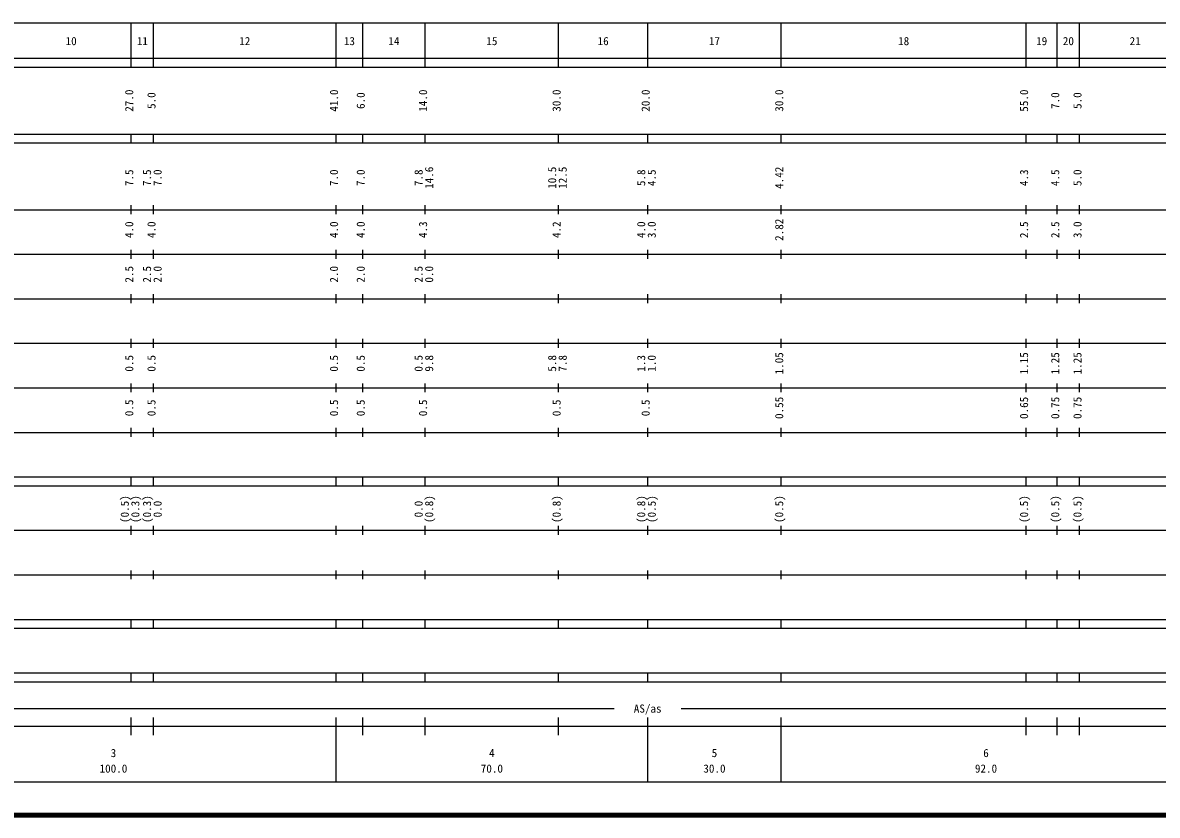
# Model space of a CAD drawing. Units: millimetres on the paper, enlarged 1000 times. Extents: x 40000 to 680000, y 20000 to 380000.
# Drawn here: x 297614 to 552477, y 20000 to 198000 of the extents above; entities that cross this region are included whole.
import ezdxf
from ezdxf.enums import TextEntityAlignment as Align

# ---------------------------------------------------------------- set-up
doc = ezdxf.new("R2010")
doc.units = ezdxf.units.MM
doc.header["$LTSCALE"] = 1000
doc.layers.add('M-TTL', color=2, linetype='Continuous', lineweight=140)
doc.layers.add('M-TTL-BAND', color=7, linetype='Continuous', lineweight=25)
doc.styles.add('ＭＳ ゴシック', font='')
doc.styles.get('ＭＳ ゴシック').set_extended_font_data('MS Gothic')

msp = doc.modelspace()

# ---------------------------------------------------------------- linework, layer by layer
at = {"layer": 'M-TTL'}
msp.add_line((40000, 20000), (680000, 20000), dxfattribs=at)
at = {"layer": 'M-TTL-BAND'}
for p, q in [((68000, 198000), (579000, 198000)), ((322000, 188000), (322000, 198000)), ((327000, 188000), (327000, 198000)), ((368000, 188000), (368000, 198000)), ((374000, 188000), (374000, 198000)), ((388000, 188000), (388000, 198000)), ((418000, 188000), (418000, 198000)), ((438000, 188000), (438000, 198000)), ((468000, 188000), (468000, 198000)), ((523000, 188000), (523000, 198000)), ((530000, 188000), (530000, 198000)), ((535000, 188000), (535000, 198000)), ((40000, 190000), (579000, 190000)), ((40000, 188000), (579000, 188000)), ((40000, 173000), (579000, 173000)), ((40000, 171000), (579000, 171000)), ((322000, 171000), (322000, 173000)), ((327000, 171000), (327000, 173000)), ((368000, 171000), (368000, 173000)), ((374000, 171000), (374000, 173000)), ((388000, 171000), (388000, 173000)), ((418000, 171000), (418000, 173000)), ((438000, 171000), (438000, 173000)), ((468000, 171000), (468000, 173000)), ((523000, 171000), (523000, 173000)), ((530000, 171000), (530000, 173000)), ((535000, 171000), (535000, 173000)), ((40000, 156000), (579000, 156000)), ((322000, 155000), (322000, 157000)), ((327000, 155000), (327000, 157000)), ((368000, 155000), (368000, 157000)), ((374000, 155000), (374000, 157000)), ((388000, 155000), (388000, 157000)), ((418000, 155000), (418000, 157000)), ((438000, 155000), (438000, 157000)), ((468000, 155000), (468000, 157000)), ((523000, 155000), (523000, 157000)), ((530000, 155000), (530000, 157000)), ((535000, 155000), (535000, 157000)), ((46000, 146000), (579000, 146000)), ((322000, 145000), (322000, 147000)), ((327000, 145000), (327000, 147000)), ((368000, 145000), (368000, 147000)), ((374000, 145000), (374000, 147000)), ((388000, 145000), (388000, 147000)), ((418000, 145000), (418000, 147000)), ((438000, 145000), (438000, 147000)), ((468000, 145000), (468000, 147000)), ((523000, 145000), (523000, 147000)), ((530000, 145000), (530000, 147000)), ((535000, 145000), (535000, 147000)), ((52000, 136000), (579000, 136000)), ((322000, 135000), (322000, 137000)), ((327000, 135000), (327000, 137000)), ((368000, 135000), (368000, 137000)), ((374000, 135000), (374000, 137000)), ((388000, 135000), (388000, 137000)), ((418000, 135000), (418000, 137000)), ((438000, 135000), (438000, 137000)), ((468000, 135000), (468000, 137000)), ((523000, 135000), (523000, 137000)), ((530000, 135000), (530000, 137000)), ((535000, 135000), (535000, 137000)), ((46000, 126000), (579000, 126000)), ((322000, 125000), (322000, 127000)), ((327000, 125000), (327000, 127000)), ((368000, 125000), (368000, 127000)), ((374000, 125000), (374000, 127000)), ((388000, 125000), (388000, 127000)), ((418000, 125000), (418000, 127000)), ((438000, 125000), (438000, 127000)), ((468000, 125000), (468000, 127000)), ((523000, 125000), (523000, 127000)), ((530000, 125000), (530000, 127000)), ((535000, 125000), (535000, 127000)), ((52000, 116000), (579000, 116000)), ((322000, 115000), (322000, 117000)), ((327000, 115000), (327000, 117000)), ((368000, 115000), (368000, 117000)), ((374000, 115000), (374000, 117000)), ((388000, 115000), (388000, 117000)), ((418000, 115000), (418000, 117000)), ((438000, 115000), (438000, 117000)), ((468000, 115000), (468000, 117000)), ((523000, 115000), (523000, 117000)), ((530000, 115000), (530000, 117000)), ((535000, 115000), (535000, 117000)), ((46000, 106000), (579000, 106000)), ((322000, 105000), (322000, 107000)), ((327000, 105000), (327000, 107000)), ((368000, 105000), (368000, 107000)), ((374000, 105000), (374000, 107000)), ((388000, 105000), (388000, 107000)), ((418000, 105000), (418000, 107000)), ((438000, 105000), (438000, 107000)), ((468000, 105000), (468000, 107000)), ((523000, 105000), (523000, 107000)), ((530000, 105000), (530000, 107000)), ((535000, 105000), (535000, 107000)), ((40000, 96000), (579000, 96000)), ((322000, 94000), (322000, 96000)), ((327000, 94000), (327000, 96000)), ((368000, 94000), (368000, 96000)), ((374000, 94000), (374000, 96000)), ((388000, 94000), (388000, 96000)), ((418000, 94000), (418000, 96000)), ((438000, 94000), (438000, 96000)), ((468000, 94000), (468000, 96000)), ((523000, 94000), (523000, 96000)), ((530000, 94000), (530000, 96000)), ((535000, 94000), (535000, 96000)), ((40000, 94000), (579000, 94000)), ((322000, 83000), (322000, 85000)), ((327000, 83000), (327000, 85000)), ((368000, 83000), (368000, 85000)), ((374000, 83000), (374000, 85000)), ((388000, 83000), (388000, 85000)), ((418000, 83000), (418000, 85000)), ((438000, 83000), (438000, 85000)), ((468000, 83000), (468000, 85000)), ((523000, 83000), (523000, 85000)), ((530000, 83000), (530000, 85000)), ((535000, 83000), (535000, 85000)), ((49000, 84000), (579000, 84000)), ((40000, 74000), (579000, 74000)), ((322000, 73000), (322000, 75000)), ((327000, 73000), (327000, 75000)), ((368000, 73000), (368000, 75000)), ((374000, 73000), (374000, 75000)), ((388000, 73000), (388000, 75000)), ((418000, 73000), (418000, 75000)), ((438000, 73000), (438000, 75000)), ((468000, 73000), (468000, 75000)), ((523000, 73000), (523000, 75000)), ((530000, 73000), (530000, 75000)), ((535000, 73000), (535000, 75000)), ((40000, 64000), (579000, 64000)), ((322000, 62000), (322000, 64000)), ((327000, 62000), (327000, 64000)), ((368000, 62000), (368000, 64000)), ((374000, 62000), (374000, 64000)), ((388000, 62000), (388000, 64000)), ((418000, 62000), (418000, 64000)), ((438000, 62000), (438000, 64000)), ((468000, 62000), (468000, 64000)), ((523000, 62000), (523000, 64000)), ((530000, 62000), (530000, 64000)), ((535000, 62000), (535000, 64000)), ((40000, 62000), (579000, 62000)), ((40000, 52000), (579000, 52000)), ((322000, 50000), (322000, 52000)), ((327000, 50000), (327000, 52000)), ((368000, 50000), (368000, 52000)), ((374000, 50000), (374000, 52000)), ((388000, 50000), (388000, 52000)), ((418000, 50000), (418000, 52000)), ((438000, 50000), (438000, 52000)), ((468000, 50000), (468000, 52000)), ((523000, 50000), (523000, 52000)), ((530000, 50000), (530000, 52000)), ((535000, 50000), (535000, 52000)), ((40000, 50000), (579000, 50000)), ((71000, 44000), (430500, 44000)), ((445500, 44000), (557000, 44000)), ((322000, 38000), (322000, 42000)), ((327000, 38000), (327000, 42000)), ((368000, 27500), (368000, 42000)), ((374000, 38000), (374000, 42000)), ((388000, 38000), (388000, 42000)), ((418000, 38000), (418000, 42000)), ((438000, 27500), (438000, 42000)), ((468000, 27500), (468000, 42000)), ((523000, 38000), (523000, 42000)), ((530000, 38000), (530000, 42000)), ((535000, 38000), (535000, 42000)), ((40000, 40000), (579000, 40000)), ((68000, 27500), (579000, 27500))]:
    msp.add_line(p, q, dxfattribs=at)

# ---------------------------------------------------------------- texts
at = {"layer": 'M-TTL-BAND', "style": 'ＭＳ ゴシック'}
for s, p in [('10', (308500, 192405)), ('11', (324500, 192405)), ('12', (347500, 192405)), ('13', (371000, 192405)), ('14', (381000, 192405)), ('15', (403000, 192405)), ('16', (428000, 192405)), ('17', (453000, 192405)), ('18', (495500, 192405)), ('19', (526500, 192405)), ('20', (532500, 192405)), ('21', (547500, 192405)), ('AS/as', (438000, 42500)), ('3', (318000, 32523)), ('4', (403000, 32523)), ('5', (453000, 32523)), ('6', (514000, 32523)), ('100.0', (318000, 29033)), ('70.0', (403000, 29033)), ('30.0', (453000, 29033)), ('92.0', (514000, 29033))]:
    msp.add_text(s, height=1833, dxfattribs=at).set_placement(p, align=Align.BOTTOM_CENTER)
for s, p in [('27.0', (323000, 180500)), ('5.0', (328000, 180500)), ('41.0', (369000, 180500)), ('6.0', (375000, 180500)), ('14.0', (389000, 180500)), ('30.0', (419000, 180500)), ('20.0', (439000, 180500)), ('30.0', (469000, 180500)), ('55.0', (524000, 180500)), ('7.0', (531000, 180500)), ('5.0', (536000, 180500)), ('7.5', (323000, 163174)), ('7.5', (327000, 163174)), ('7.0', (329370, 163174)), ('7.0', (369000, 163174)), ('7.0', (375000, 163174)), ('7.8', (388000, 163174)), ('14.6', (390370, 163174)), ('10.5', (418000, 163174)), ('12.5', (420370, 163174)), ('5.8', (438000, 163174)), ('4.5', (440370, 163174)), ('4.42', (469000, 163174)), ('4.3', (524000, 163174)), ('4.5', (531000, 163174)), ('5.0', (536000, 163174)), ('4.0', (323000, 151500)), ('4.0', (328000, 151500)), ('4.0', (369000, 151500)), ('4.0', (375000, 151500)), ('4.3', (389000, 151500)), ('4.2', (419000, 151500)), ('4.0', (438000, 151500)), ('3.0', (440370, 151500)), ('2.82', (469000, 151500)), ('2.5', (524000, 151500)), ('2.5', (531000, 151500)), ('3.0', (536000, 151500)), ('2.5', (323000, 141500)), ('2.5', (327000, 141500)), ('2.0', (329370, 141500)), ('2.0', (369000, 141500)), ('2.0', (375000, 141500)), ('2.5', (388000, 141500)), ('0.0', (390370, 141500)), ('0.5', (323000, 121500)), ('0.5', (328000, 121500)), ('0.5', (369000, 121500)), ('0.5', (375000, 121500)), ('0.5', (388000, 121500)), ('9.8', (390370, 121500)), ('5.8', (418000, 121500)), ('7.8', (420370, 121500)), ('1.3', (438000, 121500)), ('1.0', (440370, 121500)), ('1.05', (469000, 121500)), ('1.15', (524000, 121500)), ('1.25', (531000, 121500)), ('1.25', (536000, 121500)), ('0.5', (323000, 111500)), ('0.5', (328000, 111500)), ('0.5', (369000, 111500)), ('0.5', (375000, 111500)), ('0.5', (389000, 111500)), ('0.5', (419000, 111500)), ('0.5', (439000, 111500)), ('0.55', (469000, 111500)), ('0.65', (524000, 111500)), ('0.75', (531000, 111500)), ('0.75', (536000, 111500)), ('(0.5)', (322000, 88764)), ('(0.3)', (324370, 88764)), ('(0.3)', (327000, 88764)), ('0.0', (329370, 88764)), ('0.0', (388000, 88764)), ('(0.8)', (390370, 88764)), ('(0.8)', (419000, 88764)), ('(0.8)', (438000, 88764)), ('(0.5)', (440370, 88764)), ('(0.5)', (469000, 88764)), ('(0.5)', (524000, 88764)), ('(0.5)', (531000, 88764)), ('(0.5)', (536000, 88764))]:
    msp.add_text(s, height=1833, rotation=90, dxfattribs=at).set_placement(p, align=Align.BOTTOM_CENTER)

doc.saveas('drawing.dxf')
